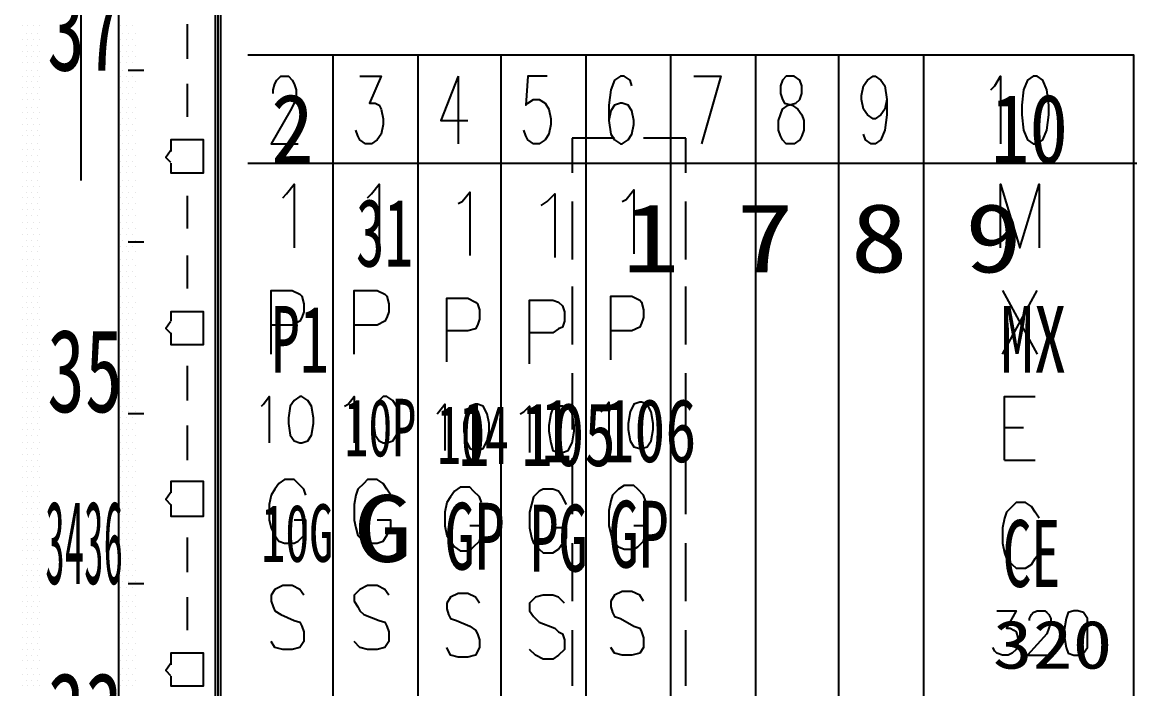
# Model space of a CAD drawing. Header units: metres. Extents: x 17 to 1264, y 17 to 859.
# Drawn here: x 242.1 to 324.7, y 542.2 to 592 of the extents above; entities that cross this region are included whole.
import ezdxf

# ---------------------------------------------------------------- set-up
doc = ezdxf.new("R2010")
doc.units = ezdxf.units.M
for name, color, linetype in [('LINES', 7, 'Continuous'), ('POLYLINES', 4, 'Continuous'), ('RECTS', 7, 'Continuous'), ('TEXTS', 3, 'Continuous')]:
    doc.layers.add(name, color=color, linetype=linetype)

msp = doc.modelspace()

# ---------------------------------------------------------------- linework, layer by layer
at = {"layer": 'LINES'}
for p, q in [((256.89, 128.74), (256.89, 731.23)), ((256.67, 626.69), (256.67, 409.68)), ((246.45, 600.91), (246.45, 580.18)), ((254.37, 591.84), (254.37, 589.25)), ((242.06, 591.7), (242.06, 591.7)), ((242.35, 591.12), (242.35, 591.12)), ((242.49, 591.7), (242.49, 591.7)), ((242.78, 591.12), (242.78, 591.12)), ((242.92, 591.7), (242.92, 591.7)), ((243.21, 591.12), (243.21, 591.12)), ((243.35, 591.7), (243.35, 591.7)), ((249.4, 591.7), (249.4, 591.7)), ((249.55, 591.12), (249.55, 591.12)), ((249.83, 591.7), (249.83, 591.7)), ((249.98, 591.12), (249.98, 591.12)), ((250.27, 591.7), (250.27, 591.7)), ((250.55, 591.12), (250.55, 591.12)), ((242.06, 590.69), (242.06, 590.69)), ((242.35, 590.26), (242.35, 590.26)), ((242.49, 590.69), (242.49, 590.69)), ((242.78, 590.26), (242.78, 590.26)), ((242.92, 590.69), (242.92, 590.69)), ((243.21, 590.26), (243.21, 590.26)), ((243.35, 590.69), (243.35, 590.69)), ((249.4, 590.69), (249.4, 590.69)), ((249.55, 590.26), (249.55, 590.26)), ((249.83, 590.69), (249.83, 590.69)), ((249.98, 590.26), (249.98, 590.26)), ((250.27, 590.69), (250.27, 590.69)), ((250.55, 590.26), (250.55, 590.26)), ((242.06, 589.82), (242.06, 589.82)), ((242.35, 589.39), (242.35, 589.39)), ((242.49, 589.82), (242.49, 589.82)), ((242.78, 589.39), (242.78, 589.39)), ((242.92, 589.82), (242.92, 589.82)), ((243.21, 589.39), (243.21, 589.39)), ((243.35, 589.82), (243.35, 589.82)), ((249.4, 589.82), (249.4, 589.82)), ((249.55, 589.39), (249.55, 589.39)), ((249.83, 589.82), (249.83, 589.82)), ((249.98, 589.39), (249.98, 589.39)), ((250.27, 589.82), (250.27, 589.82)), ((250.55, 589.39), (250.55, 589.39)), ((265.24, 589.54), (265.24, 571.68)), ((265.24, 589.54), (271.58, 589.54)), ((271.58, 589.54), (271.58, 571.68)), ((271.58, 589.54), (277.77, 589.54)), ((277.77, 589.54), (277.77, 571.68)), ((277.77, 589.54), (284.11, 589.54)), ((284.11, 589.54), (284.11, 571.68)), ((284.11, 589.54), (290.44, 589.54)), ((290.44, 589.54), (290.44, 571.68)), ((290.44, 589.54), (296.78, 589.54)), ((296.78, 589.54), (296.78, 571.68)), ((296.78, 589.54), (302.97, 589.54)), ((302.97, 589.54), (302.97, 571.68)), ((302.97, 589.54), (309.31, 589.54)), ((309.31, 589.54), (309.31, 571.68)), ((242.06, 588.96), (242.06, 588.96)), ((242.49, 588.96), (242.49, 588.96)), ((242.92, 588.96), (242.92, 588.96)), ((243.35, 588.96), (243.35, 588.96)), ((249.4, 588.96), (249.4, 588.96)), ((249.83, 588.96), (249.83, 588.96)), ((250.27, 588.96), (250.27, 588.96)), ((242.06, 587.95), (242.06, 587.95)), ((242.35, 588.38), (242.35, 588.38)), ((242.49, 587.95), (242.49, 587.95)), ((242.78, 588.38), (242.78, 588.38)), ((242.92, 587.95), (242.92, 587.95)), ((243.21, 588.38), (243.21, 588.38)), ((243.35, 587.95), (243.35, 587.95)), ((249.4, 587.95), (249.4, 587.95)), ((249.55, 588.38), (249.55, 588.38)), ((249.83, 587.95), (249.83, 587.95)), ((249.98, 588.38), (249.98, 588.38)), ((251.13, 588.38), (249.98, 588.38)), ((250.27, 587.95), (250.27, 587.95)), ((250.55, 588.38), (250.55, 588.38)), ((274.6, 587.95), (274.6, 582.91)), ((242.06, 587.09), (242.06, 587.09)), ((242.35, 587.52), (242.35, 587.52)), ((242.49, 587.09), (242.49, 587.09)), ((242.78, 587.52), (242.78, 587.52)), ((242.92, 587.09), (242.92, 587.09)), ((243.21, 587.52), (243.21, 587.52)), ((243.35, 587.09), (243.35, 587.09)), ((249.4, 587.09), (249.4, 587.09)), ((249.55, 587.52), (249.55, 587.52)), ((249.83, 587.09), (249.83, 587.09)), ((249.98, 587.52), (249.98, 587.52)), ((250.27, 587.09), (250.27, 587.09)), ((250.55, 587.52), (250.55, 587.52)), ((254.37, 587.38), (254.37, 584.93)), ((242.06, 586.22), (242.06, 586.22)), ((242.35, 586.66), (242.35, 586.66)), ((242.49, 586.22), (242.49, 586.22)), ((242.78, 586.66), (242.78, 586.66)), ((242.92, 586.22), (242.92, 586.22)), ((243.21, 586.66), (243.21, 586.66)), ((243.35, 586.22), (243.35, 586.22)), ((249.4, 586.22), (249.4, 586.22)), ((249.55, 586.66), (249.55, 586.66)), ((249.83, 586.22), (249.83, 586.22)), ((249.98, 586.66), (249.98, 586.66)), ((250.27, 586.22), (250.27, 586.22)), ((250.55, 586.66), (250.55, 586.66)), ((242.06, 585.22), (242.06, 585.22)), ((242.35, 585.65), (242.35, 585.65)), ((242.49, 585.22), (242.49, 585.22)), ((242.78, 585.65), (242.78, 585.65)), ((242.92, 585.22), (242.92, 585.22)), ((243.21, 585.65), (243.21, 585.65)), ((243.35, 585.22), (243.35, 585.22)), ((249.4, 585.22), (249.4, 585.22)), ((249.55, 585.65), (249.55, 585.65)), ((249.83, 585.22), (249.83, 585.22)), ((249.98, 585.65), (249.98, 585.65)), ((250.27, 585.22), (250.27, 585.22)), ((250.55, 585.65), (250.55, 585.65)), ((242.35, 584.78), (242.35, 584.78)), ((242.78, 584.78), (242.78, 584.78)), ((243.21, 584.78), (243.21, 584.78)), ((249.55, 584.78), (249.55, 584.78)), ((249.98, 584.78), (249.98, 584.78)), ((250.55, 584.78), (250.55, 584.78)), ((242.06, 584.35), (242.06, 584.35)), ((242.35, 583.92), (242.35, 583.92)), ((242.49, 584.35), (242.49, 584.35)), ((242.78, 583.92), (242.78, 583.92)), ((242.92, 584.35), (242.92, 584.35)), ((243.21, 583.92), (243.21, 583.92)), ((243.35, 584.35), (243.35, 584.35)), ((249.4, 584.35), (249.4, 584.35)), ((249.55, 583.92), (249.55, 583.92)), ((249.83, 584.35), (249.83, 584.35)), ((249.98, 583.92), (249.98, 583.92)), ((250.27, 584.35), (250.27, 584.35)), ((250.55, 583.92), (250.55, 583.92)), ((242.06, 583.49), (242.06, 583.49)), ((242.35, 582.91), (242.35, 582.91)), ((242.49, 583.49), (242.49, 583.49)), ((242.78, 582.91), (242.78, 582.91)), ((242.92, 583.49), (242.92, 583.49)), ((243.21, 582.91), (243.21, 582.91)), ((243.35, 583.49), (243.35, 583.49)), ((249.4, 583.49), (249.4, 583.49)), ((249.55, 582.91), (249.55, 582.91)), ((249.83, 583.49), (249.83, 583.49)), ((249.98, 582.91), (249.98, 582.91)), ((250.27, 583.49), (250.27, 583.49)), ((250.55, 582.91), (250.55, 582.91)), ((286.27, 583.34), (283.1, 583.34)), ((283.1, 583.34), (283.1, 580.75)), ((291.59, 583.34), (288.43, 583.34)), ((291.59, 580.75), (291.59, 583.34)), ((242.06, 582.48), (242.06, 582.48)), ((242.35, 582.05), (242.35, 582.05)), ((242.49, 582.48), (242.49, 582.48)), ((242.78, 582.05), (242.78, 582.05)), ((242.92, 582.48), (242.92, 582.48)), ((243.21, 582.05), (243.21, 582.05)), ((243.35, 582.48), (243.35, 582.48)), ((249.4, 582.48), (249.4, 582.48)), ((249.55, 582.05), (249.55, 582.05)), ((249.83, 582.48), (249.83, 582.48)), ((249.98, 582.05), (249.98, 582.05)), ((250.27, 582.48), (250.27, 582.48)), ((250.55, 582.05), (250.55, 582.05)), ((242.06, 581.62), (242.06, 581.62)), ((242.35, 581.18), (242.35, 581.18)), ((242.49, 581.62), (242.49, 581.62)), ((242.78, 581.18), (242.78, 581.18)), ((242.92, 581.62), (242.92, 581.62)), ((243.21, 581.18), (243.21, 581.18)), ((243.35, 581.62), (243.35, 581.62)), ((249.4, 581.62), (249.4, 581.62)), ((249.55, 581.18), (249.55, 581.18)), ((249.83, 581.62), (249.83, 581.62)), ((249.98, 581.18), (249.98, 581.18)), ((250.27, 581.62), (250.27, 581.62)), ((250.55, 581.18), (250.55, 581.18)), ((258.91, 581.47), (397.43, 581.47)), ((242.06, 580.75), (242.06, 580.75)), ((242.49, 580.75), (242.49, 580.75)), ((242.92, 580.75), (242.92, 580.75)), ((243.35, 580.75), (243.35, 580.75)), ((249.4, 580.75), (249.4, 580.75)), ((249.83, 580.75), (249.83, 580.75)), ((250.27, 580.75), (250.27, 580.75)), ((242.06, 579.74), (242.06, 579.74)), ((242.35, 580.18), (242.35, 580.18)), ((242.49, 579.74), (242.49, 579.74)), ((242.78, 580.18), (242.78, 580.18)), ((242.92, 579.74), (242.92, 579.74)), ((243.21, 580.18), (243.21, 580.18)), ((243.35, 579.74), (243.35, 579.74)), ((249.4, 579.74), (249.4, 579.74)), ((249.55, 580.18), (249.55, 580.18)), ((249.83, 579.74), (249.83, 579.74)), ((249.98, 580.18), (249.98, 580.18)), ((250.27, 579.74), (250.27, 579.74)), ((250.55, 580.18), (250.55, 580.18)), ((242.06, 578.88), (242.06, 578.88)), ((242.35, 579.31), (242.35, 579.31)), ((242.49, 578.88), (242.49, 578.88)), ((242.78, 579.31), (242.78, 579.31)), ((242.92, 578.88), (242.92, 578.88)), ((243.21, 579.31), (243.21, 579.31)), ((243.35, 578.88), (243.35, 578.88)), ((249.4, 578.88), (249.4, 578.88)), ((249.55, 579.31), (249.55, 579.31)), ((249.83, 578.88), (249.83, 578.88)), ((249.98, 579.31), (249.98, 579.31)), ((250.27, 578.88), (250.27, 578.88)), ((250.55, 579.31), (250.55, 579.31)), ((254.37, 579.02), (254.37, 576.58)), ((283.1, 578.59), (283.1, 574.27)), ((291.59, 574.27), (291.59, 578.59)), ((242.06, 578.02), (242.06, 578.02)), ((242.35, 578.45), (242.35, 578.45)), ((242.49, 578.02), (242.49, 578.02)), ((242.78, 578.45), (242.78, 578.45)), ((242.92, 578.02), (242.92, 578.02)), ((243.21, 578.45), (243.21, 578.45)), ((243.35, 578.02), (243.35, 578.02)), ((249.4, 578.02), (249.4, 578.02)), ((249.55, 578.45), (249.55, 578.45)), ((249.83, 578.02), (249.83, 578.02)), ((249.98, 578.45), (249.98, 578.45)), ((250.27, 578.02), (250.27, 578.02)), ((250.55, 578.45), (250.55, 578.45)), ((242.06, 577.01), (242.06, 577.01)), ((242.35, 577.58), (242.35, 577.58)), ((242.49, 577.01), (242.49, 577.01)), ((242.78, 577.58), (242.78, 577.58)), ((242.92, 577.01), (242.92, 577.01)), ((243.21, 577.58), (243.21, 577.58)), ((243.35, 577.01), (243.35, 577.01)), ((249.4, 577.01), (249.4, 577.01)), ((249.55, 577.58), (249.55, 577.58)), ((249.83, 577.01), (249.83, 577.01)), ((249.98, 577.58), (249.98, 577.58)), ((250.27, 577.01), (250.27, 577.01)), ((250.55, 577.58), (250.55, 577.58)), ((242.06, 576.14), (242.06, 576.14)), ((242.35, 576.58), (242.35, 576.58)), ((242.49, 576.14), (242.49, 576.14)), ((242.78, 576.58), (242.78, 576.58)), ((242.92, 576.14), (242.92, 576.14)), ((243.21, 576.58), (243.21, 576.58)), ((243.35, 576.14), (243.35, 576.14)), ((249.4, 576.14), (249.4, 576.14)), ((249.55, 576.58), (249.55, 576.58)), ((249.83, 576.14), (249.83, 576.14)), ((249.98, 576.58), (249.98, 576.58)), ((250.27, 576.14), (250.27, 576.14)), ((250.55, 576.58), (250.55, 576.58)), ((242.06, 575.28), (242.06, 575.28)), ((242.35, 575.71), (242.35, 575.71)), ((242.49, 575.28), (242.49, 575.28)), ((242.78, 575.71), (242.78, 575.71)), ((242.92, 575.28), (242.92, 575.28)), ((243.21, 575.71), (243.21, 575.71)), ((243.35, 575.28), (243.35, 575.28)), ((249.4, 575.28), (249.4, 575.28)), ((249.55, 575.71), (249.55, 575.71)), ((249.83, 575.28), (249.83, 575.28)), ((249.98, 575.71), (249.98, 575.71)), ((251.13, 575.57), (249.98, 575.57)), ((250.27, 575.28), (250.27, 575.28)), ((250.55, 575.71), (250.55, 575.71)), ((242.35, 574.85), (242.35, 574.85)), ((242.78, 574.85), (242.78, 574.85)), ((243.21, 574.85), (243.21, 574.85)), ((249.55, 574.85), (249.55, 574.85)), ((249.98, 574.85), (249.98, 574.85)), ((250.55, 574.85), (250.55, 574.85)), ((254.37, 574.56), (254.37, 572.11)), ((242.06, 574.27), (242.06, 574.27)), ((242.35, 573.84), (242.35, 573.84)), ((242.49, 574.27), (242.49, 574.27)), ((242.78, 573.84), (242.78, 573.84)), ((242.92, 574.27), (242.92, 574.27)), ((243.21, 573.84), (243.21, 573.84)), ((243.35, 574.27), (243.35, 574.27)), ((249.4, 574.27), (249.4, 574.27)), ((249.55, 573.84), (249.55, 573.84)), ((249.83, 574.27), (249.83, 574.27)), ((249.98, 573.84), (249.98, 573.84)), ((250.27, 574.27), (250.27, 574.27)), ((250.55, 573.84), (250.55, 573.84)), ((242.06, 573.41), (242.06, 573.41)), ((242.35, 572.98), (242.35, 572.98)), ((242.49, 573.41), (242.49, 573.41)), ((242.78, 572.98), (242.78, 572.98)), ((242.92, 573.41), (242.92, 573.41)), ((243.21, 572.98), (243.21, 572.98)), ((243.35, 573.41), (243.35, 573.41)), ((249.4, 573.41), (249.4, 573.41)), ((249.55, 572.98), (249.55, 572.98)), ((249.83, 573.41), (249.83, 573.41)), ((249.98, 572.98), (249.98, 572.98)), ((250.27, 573.41), (250.27, 573.41)), ((250.55, 572.98), (250.55, 572.98)), ((242.06, 572.54), (242.06, 572.54)), ((242.35, 572.11), (242.35, 572.11)), ((242.49, 572.54), (242.49, 572.54)), ((242.78, 572.11), (242.78, 572.11)), ((242.92, 572.54), (242.92, 572.54)), ((243.21, 572.11), (243.21, 572.11)), ((243.35, 572.54), (243.35, 572.54)), ((249.4, 572.54), (249.4, 572.54)), ((249.55, 572.11), (249.55, 572.11)), ((249.83, 572.54), (249.83, 572.54)), ((249.98, 572.11), (249.98, 572.11)), ((250.27, 572.54), (250.27, 572.54)), ((250.55, 572.11), (250.55, 572.11)), ((283.1, 572.26), (283.1, 567.94)), ((291.59, 567.94), (291.59, 572.26)), ((242.06, 571.54), (242.06, 571.54)), ((242.49, 571.54), (242.49, 571.54)), ((242.92, 571.54), (242.92, 571.54)), ((243.35, 571.54), (243.35, 571.54)), ((249.4, 571.54), (249.4, 571.54)), ((249.83, 571.54), (249.83, 571.54)), ((250.27, 571.54), (250.27, 571.54)), ((315.21, 567.22), (317.8, 571.97)), ((315.21, 571.97), (317.8, 567.22)), ((242.06, 570.67), (242.06, 570.67)), ((242.35, 571.1), (242.35, 571.1)), ((242.49, 570.67), (242.49, 570.67)), ((242.78, 571.1), (242.78, 571.1)), ((242.92, 570.67), (242.92, 570.67)), ((243.21, 571.1), (243.21, 571.1)), ((243.35, 570.67), (243.35, 570.67)), ((249.4, 570.67), (249.4, 570.67)), ((249.55, 571.1), (249.55, 571.1)), ((249.83, 570.67), (249.83, 570.67)), ((249.98, 571.1), (249.98, 571.1)), ((250.27, 570.67), (250.27, 570.67)), ((250.55, 571.1), (250.55, 571.1)), ((242.06, 569.81), (242.06, 569.81)), ((242.35, 570.24), (242.35, 570.24)), ((242.49, 569.81), (242.49, 569.81)), ((242.78, 570.24), (242.78, 570.24)), ((242.92, 569.81), (242.92, 569.81)), ((243.21, 570.24), (243.21, 570.24)), ((243.35, 569.81), (243.35, 569.81)), ((249.4, 569.81), (249.4, 569.81)), ((249.55, 570.24), (249.55, 570.24)), ((249.83, 569.81), (249.83, 569.81)), ((249.98, 570.24), (249.98, 570.24)), ((250.27, 569.81), (250.27, 569.81)), ((250.55, 570.24), (250.55, 570.24)), ((242.06, 568.8), (242.06, 568.8)), ((242.35, 569.38), (242.35, 569.38)), ((242.49, 568.8), (242.49, 568.8)), ((242.78, 569.38), (242.78, 569.38)), ((242.92, 568.8), (242.92, 568.8)), ((243.21, 569.38), (243.21, 569.38)), ((243.35, 568.8), (243.35, 568.8)), ((249.4, 568.8), (249.4, 568.8)), ((249.55, 569.38), (249.55, 569.38)), ((249.83, 568.8), (249.83, 568.8)), ((249.98, 569.38), (249.98, 569.38)), ((250.27, 568.8), (250.27, 568.8)), ((250.55, 569.38), (250.55, 569.38)), ((242.06, 567.94), (242.06, 567.94)), ((242.35, 568.37), (242.35, 568.37)), ((242.49, 567.94), (242.49, 567.94)), ((242.78, 568.37), (242.78, 568.37)), ((242.92, 567.94), (242.92, 567.94)), ((243.21, 568.37), (243.21, 568.37)), ((243.35, 567.94), (243.35, 567.94)), ((249.4, 567.94), (249.4, 567.94)), ((249.55, 568.37), (249.55, 568.37)), ((249.83, 567.94), (249.83, 567.94)), ((249.98, 568.37), (249.98, 568.37)), ((250.27, 567.94), (250.27, 567.94)), ((250.55, 568.37), (250.55, 568.37)), ((242.06, 567.07), (242.06, 567.07)), ((242.35, 567.5), (242.35, 567.5)), ((242.49, 567.07), (242.49, 567.07)), ((242.78, 567.5), (242.78, 567.5)), ((242.92, 567.07), (242.92, 567.07)), ((243.21, 567.5), (243.21, 567.5)), ((243.35, 567.07), (243.35, 567.07)), ((249.4, 567.07), (249.4, 567.07)), ((249.55, 567.5), (249.55, 567.5)), ((249.83, 567.07), (249.83, 567.07)), ((249.98, 567.5), (249.98, 567.5)), ((250.27, 567.07), (250.27, 567.07)), ((250.55, 567.5), (250.55, 567.5)), ((242.35, 566.64), (242.35, 566.64)), ((242.78, 566.64), (242.78, 566.64)), ((243.21, 566.64), (243.21, 566.64)), ((249.55, 566.64), (249.55, 566.64)), ((249.98, 566.64), (249.98, 566.64)), ((250.55, 566.64), (250.55, 566.64)), ((254.37, 566.35), (254.37, 563.76)), ((242.06, 566.06), (242.06, 566.06)), ((242.35, 565.63), (242.35, 565.63)), ((242.49, 566.06), (242.49, 566.06)), ((242.78, 565.63), (242.78, 565.63)), ((242.92, 566.06), (242.92, 566.06)), ((243.21, 565.63), (243.21, 565.63)), ((243.35, 566.06), (243.35, 566.06)), ((249.4, 566.06), (249.4, 566.06)), ((249.55, 565.63), (249.55, 565.63)), ((249.83, 566.06), (249.83, 566.06)), ((249.98, 565.63), (249.98, 565.63)), ((250.27, 566.06), (250.27, 566.06)), ((250.55, 565.63), (250.55, 565.63)), ((283.1, 565.78), (283.1, 561.6)), ((291.59, 561.6), (291.59, 565.78)), ((242.06, 565.2), (242.06, 565.2)), ((242.35, 564.77), (242.35, 564.77)), ((242.49, 565.2), (242.49, 565.2)), ((242.78, 564.77), (242.78, 564.77)), ((242.92, 565.2), (242.92, 565.2)), ((243.21, 564.77), (243.21, 564.77)), ((243.35, 565.2), (243.35, 565.2)), ((249.4, 565.2), (249.4, 565.2)), ((249.55, 564.77), (249.55, 564.77)), ((249.83, 565.2), (249.83, 565.2)), ((249.98, 564.77), (249.98, 564.77)), ((250.27, 565.2), (250.27, 565.2)), ((250.55, 564.77), (250.55, 564.77)), ((242.06, 564.34), (242.06, 564.34)), ((242.35, 563.9), (242.35, 563.9)), ((242.49, 564.34), (242.49, 564.34)), ((242.78, 563.9), (242.78, 563.9)), ((242.92, 564.34), (242.92, 564.34)), ((243.21, 563.9), (243.21, 563.9)), ((243.35, 564.34), (243.35, 564.34)), ((249.4, 564.34), (249.4, 564.34)), ((249.55, 563.9), (249.55, 563.9)), ((249.83, 564.34), (249.83, 564.34)), ((249.98, 563.9), (249.98, 563.9)), ((250.27, 564.34), (250.27, 564.34)), ((250.55, 563.9), (250.55, 563.9)), ((242.06, 563.33), (242.06, 563.33)), ((242.35, 562.9), (242.35, 562.9)), ((242.49, 563.33), (242.49, 563.33)), ((242.78, 562.9), (242.78, 562.9)), ((242.92, 563.33), (242.92, 563.33)), ((243.21, 562.9), (243.21, 562.9)), ((243.35, 563.33), (243.35, 563.33)), ((249.4, 563.33), (249.4, 563.33)), ((249.55, 562.9), (249.55, 562.9)), ((249.83, 563.33), (249.83, 563.33)), ((249.98, 562.9), (249.98, 562.9)), ((250.27, 563.33), (250.27, 563.33)), ((250.55, 562.9), (250.55, 562.9)), ((242.06, 562.46), (242.06, 562.46)), ((242.49, 562.46), (242.49, 562.46)), ((242.92, 562.46), (242.92, 562.46)), ((243.35, 562.46), (243.35, 562.46)), ((249.4, 562.46), (249.4, 562.46)), ((249.83, 562.46), (249.83, 562.46)), ((251.13, 562.75), (249.98, 562.75)), ((250.27, 562.46), (250.27, 562.46)), ((242.06, 561.6), (242.06, 561.6)), ((242.35, 562.03), (242.35, 562.03)), ((242.49, 561.6), (242.49, 561.6)), ((242.78, 562.03), (242.78, 562.03)), ((242.92, 561.6), (242.92, 561.6)), ((243.21, 562.03), (243.21, 562.03)), ((243.35, 561.6), (243.35, 561.6)), ((249.4, 561.6), (249.4, 561.6)), ((249.55, 562.03), (249.55, 562.03)), ((249.83, 561.6), (249.83, 561.6)), ((249.98, 562.03), (249.98, 562.03)), ((250.27, 561.6), (250.27, 561.6)), ((250.55, 562.03), (250.55, 562.03)), ((254.37, 561.89), (254.37, 559.3)), ((315.35, 561.74), (316.79, 561.74)), ((242.06, 560.59), (242.06, 560.59)), ((242.35, 561.17), (242.35, 561.17)), ((242.49, 560.59), (242.49, 560.59)), ((242.78, 561.17), (242.78, 561.17)), ((242.92, 560.59), (242.92, 560.59)), ((243.21, 561.17), (243.21, 561.17)), ((243.35, 560.59), (243.35, 560.59)), ((249.4, 560.59), (249.4, 560.59)), ((249.55, 561.17), (249.55, 561.17)), ((249.83, 560.59), (249.83, 560.59)), ((249.98, 561.17), (249.98, 561.17)), ((250.27, 560.59), (250.27, 560.59)), ((250.55, 561.17), (250.55, 561.17)), ((242.06, 559.73), (242.06, 559.73)), ((242.35, 560.16), (242.35, 560.16)), ((242.49, 559.73), (242.49, 559.73)), ((242.78, 560.16), (242.78, 560.16)), ((242.92, 559.73), (242.92, 559.73)), ((243.21, 560.16), (243.21, 560.16)), ((243.35, 559.73), (243.35, 559.73)), ((249.4, 559.73), (249.4, 559.73)), ((249.55, 560.16), (249.55, 560.16)), ((249.83, 559.73), (249.83, 559.73)), ((249.98, 560.16), (249.98, 560.16)), ((250.27, 559.73), (250.27, 559.73)), ((250.55, 560.16), (250.55, 560.16)), ((242.06, 558.86), (242.06, 558.86)), ((242.35, 559.3), (242.35, 559.3)), ((242.49, 558.86), (242.49, 558.86)), ((242.78, 559.3), (242.78, 559.3)), ((242.92, 558.86), (242.92, 558.86)), ((243.21, 559.3), (243.21, 559.3)), ((243.35, 558.86), (243.35, 558.86)), ((249.4, 558.86), (249.4, 558.86)), ((249.55, 559.3), (249.55, 559.3)), ((249.83, 558.86), (249.83, 558.86)), ((249.98, 559.3), (249.98, 559.3)), ((250.27, 558.86), (250.27, 558.86)), ((250.55, 559.3), (250.55, 559.3)), ((283.1, 559.44), (283.1, 555.26)), ((291.59, 555.26), (291.59, 559.44)), ((315.35, 559.3), (317.66, 559.3)), ((242.06, 558), (242.06, 558)), ((242.35, 558.43), (242.35, 558.43)), ((242.49, 558), (242.49, 558)), ((242.78, 558.43), (242.78, 558.43)), ((242.92, 558), (242.92, 558)), ((243.21, 558.43), (243.21, 558.43)), ((243.35, 558), (243.35, 558)), ((249.4, 558), (249.4, 558)), ((249.55, 558.43), (249.55, 558.43)), ((249.83, 558), (249.83, 558)), ((249.98, 558.43), (249.98, 558.43)), ((250.27, 558), (250.27, 558)), ((250.55, 558.43), (250.55, 558.43)), ((242.35, 557.42), (242.35, 557.42)), ((242.78, 557.42), (242.78, 557.42)), ((243.21, 557.42), (243.21, 557.42)), ((249.55, 557.42), (249.55, 557.42)), ((249.98, 557.42), (249.98, 557.42)), ((250.55, 557.42), (250.55, 557.42)), ((242.06, 556.99), (242.06, 556.99)), ((242.35, 556.56), (242.35, 556.56)), ((242.49, 556.99), (242.49, 556.99)), ((242.78, 556.56), (242.78, 556.56)), ((242.92, 556.99), (242.92, 556.99)), ((243.21, 556.56), (243.21, 556.56)), ((243.35, 556.99), (243.35, 556.99)), ((249.4, 556.99), (249.4, 556.99)), ((249.55, 556.56), (249.55, 556.56)), ((249.83, 556.99), (249.83, 556.99)), ((249.98, 556.56), (249.98, 556.56)), ((250.27, 556.99), (250.27, 556.99)), ((250.55, 556.56), (250.55, 556.56)), ((242.06, 556.13), (242.06, 556.13)), ((242.35, 555.7), (242.35, 555.7)), ((242.49, 556.13), (242.49, 556.13)), ((242.78, 555.7), (242.78, 555.7)), ((242.92, 556.13), (242.92, 556.13)), ((243.21, 555.7), (243.21, 555.7)), ((243.35, 556.13), (243.35, 556.13)), ((249.4, 556.13), (249.4, 556.13)), ((249.55, 555.7), (249.55, 555.7)), ((249.83, 556.13), (249.83, 556.13)), ((249.98, 555.7), (249.98, 555.7)), ((250.27, 556.13), (250.27, 556.13)), ((250.55, 555.7), (250.55, 555.7)), ((242.06, 555.26), (242.06, 555.26)), ((242.35, 554.69), (242.35, 554.69)), ((242.49, 555.26), (242.49, 555.26)), ((242.78, 554.69), (242.78, 554.69)), ((242.92, 555.26), (242.92, 555.26)), ((243.21, 554.69), (243.21, 554.69)), ((243.35, 555.26), (243.35, 555.26)), ((249.4, 555.26), (249.4, 555.26)), ((249.55, 554.69), (249.55, 554.69)), ((249.83, 555.26), (249.83, 555.26)), ((249.98, 554.69), (249.98, 554.69)), ((250.27, 555.26), (250.27, 555.26)), ((250.55, 554.69), (250.55, 554.69)), ((242.06, 554.26), (242.06, 554.26)), ((242.35, 553.82), (242.35, 553.82)), ((242.49, 554.26), (242.49, 554.26)), ((242.78, 553.82), (242.78, 553.82)), ((242.92, 554.26), (242.92, 554.26)), ((243.21, 553.82), (243.21, 553.82)), ((243.35, 554.26), (243.35, 554.26)), ((249.4, 554.26), (249.4, 554.26)), ((249.55, 553.82), (249.55, 553.82)), ((249.83, 554.26), (249.83, 554.26)), ((249.98, 553.82), (249.98, 553.82)), ((250.27, 554.26), (250.27, 554.26)), ((250.55, 553.82), (250.55, 553.82)), ((242.06, 553.39), (242.06, 553.39)), ((242.49, 553.39), (242.49, 553.39)), ((242.92, 553.39), (242.92, 553.39)), ((243.35, 553.39), (243.35, 553.39)), ((249.4, 553.39), (249.4, 553.39)), ((249.83, 553.39), (249.83, 553.39)), ((250.27, 553.39), (250.27, 553.39)), ((254.37, 553.54), (254.37, 550.94)), ((283.1, 553.1), (283.1, 548.78)), ((291.59, 548.78), (291.59, 553.1)), ((242.06, 552.53), (242.06, 552.53)), ((242.35, 552.96), (242.35, 552.96)), ((242.49, 552.53), (242.49, 552.53)), ((242.78, 552.96), (242.78, 552.96)), ((242.92, 552.53), (242.92, 552.53)), ((243.21, 552.96), (243.21, 552.96)), ((243.35, 552.53), (243.35, 552.53)), ((249.4, 552.53), (249.4, 552.53)), ((249.55, 552.96), (249.55, 552.96)), ((249.83, 552.53), (249.83, 552.53)), ((249.98, 552.96), (249.98, 552.96)), ((250.27, 552.53), (250.27, 552.53)), ((250.55, 552.96), (250.55, 552.96)), ((242.06, 551.52), (242.06, 551.52)), ((242.35, 551.95), (242.35, 551.95)), ((242.49, 551.52), (242.49, 551.52)), ((242.78, 551.95), (242.78, 551.95)), ((242.92, 551.52), (242.92, 551.52)), ((243.21, 551.95), (243.21, 551.95)), ((243.35, 551.52), (243.35, 551.52)), ((249.4, 551.52), (249.4, 551.52)), ((249.55, 551.95), (249.55, 551.95)), ((249.83, 551.52), (249.83, 551.52)), ((249.98, 551.95), (249.98, 551.95)), ((250.27, 551.52), (250.27, 551.52)), ((250.55, 551.95), (250.55, 551.95)), ((242.06, 550.66), (242.06, 550.66)), ((242.35, 551.09), (242.35, 551.09)), ((242.49, 550.66), (242.49, 550.66)), ((242.78, 551.09), (242.78, 551.09)), ((242.92, 550.66), (242.92, 550.66)), ((243.21, 551.09), (243.21, 551.09)), ((243.35, 550.66), (243.35, 550.66)), ((249.4, 550.66), (249.4, 550.66)), ((249.55, 551.09), (249.55, 551.09)), ((249.83, 550.66), (249.83, 550.66)), ((249.98, 551.09), (249.98, 551.09)), ((250.27, 550.66), (250.27, 550.66)), ((250.55, 551.09), (250.55, 551.09)), ((242.06, 549.79), (242.06, 549.79)), ((242.35, 550.22), (242.35, 550.22)), ((242.49, 549.79), (242.49, 549.79)), ((242.78, 550.22), (242.78, 550.22)), ((242.92, 549.79), (242.92, 549.79)), ((243.21, 550.22), (243.21, 550.22)), ((243.35, 549.79), (243.35, 549.79)), ((249.4, 549.79), (249.4, 549.79)), ((249.55, 550.22), (249.55, 550.22)), ((249.83, 549.79), (249.83, 549.79)), ((249.98, 550.22), (249.98, 550.22)), ((251.13, 550.08), (249.98, 550.08)), ((250.27, 549.79), (250.27, 549.79)), ((250.55, 550.22), (250.55, 550.22)), ((242.35, 549.22), (242.35, 549.22)), ((242.78, 549.22), (242.78, 549.22)), ((243.21, 549.22), (243.21, 549.22)), ((249.55, 549.22), (249.55, 549.22)), ((249.98, 549.22), (249.98, 549.22)), ((250.55, 549.22), (250.55, 549.22)), ((254.37, 549.07), (254.37, 546.62)), ((242.06, 548.78), (242.06, 548.78)), ((242.35, 548.35), (242.35, 548.35)), ((242.49, 548.78), (242.49, 548.78)), ((242.78, 548.35), (242.78, 548.35)), ((242.92, 548.78), (242.92, 548.78)), ((243.21, 548.35), (243.21, 548.35)), ((243.35, 548.78), (243.35, 548.78)), ((249.4, 548.78), (249.4, 548.78)), ((249.55, 548.35), (249.55, 548.35)), ((249.83, 548.78), (249.83, 548.78)), ((249.98, 548.35), (249.98, 548.35)), ((250.27, 548.78), (250.27, 548.78)), ((250.55, 548.35), (250.55, 548.35)), ((242.06, 547.92), (242.06, 547.92)), ((242.35, 547.49), (242.35, 547.49)), ((242.49, 547.92), (242.49, 547.92)), ((242.78, 547.49), (242.78, 547.49)), ((242.92, 547.92), (242.92, 547.92)), ((243.21, 547.49), (243.21, 547.49)), ((243.35, 547.92), (243.35, 547.92)), ((249.4, 547.92), (249.4, 547.92)), ((249.55, 547.49), (249.55, 547.49)), ((249.83, 547.92), (249.83, 547.92)), ((249.98, 547.49), (249.98, 547.49)), ((250.27, 547.92), (250.27, 547.92)), ((250.55, 547.49), (250.55, 547.49)), ((242.06, 547.06), (242.06, 547.06)), ((242.35, 546.48), (242.35, 546.48)), ((242.49, 547.06), (242.49, 547.06)), ((242.78, 546.48), (242.78, 546.48)), ((242.92, 547.06), (242.92, 547.06)), ((243.21, 546.48), (243.21, 546.48)), ((243.35, 547.06), (243.35, 547.06)), ((249.4, 547.06), (249.4, 547.06)), ((249.55, 546.48), (249.55, 546.48)), ((249.83, 547.06), (249.83, 547.06)), ((249.98, 546.48), (249.98, 546.48)), ((250.27, 547.06), (250.27, 547.06)), ((250.55, 546.48), (250.55, 546.48)), ((283.1, 546.62), (283.1, 542.45)), ((291.59, 542.45), (291.59, 546.62)), ((242.06, 546.05), (242.06, 546.05)), ((242.35, 545.62), (242.35, 545.62)), ((242.49, 546.05), (242.49, 546.05)), ((242.78, 545.62), (242.78, 545.62)), ((242.92, 546.05), (242.92, 546.05)), ((243.21, 545.62), (243.21, 545.62)), ((243.35, 546.05), (243.35, 546.05)), ((249.4, 546.05), (249.4, 546.05)), ((249.55, 545.62), (249.55, 545.62)), ((249.83, 546.05), (249.83, 546.05)), ((249.98, 545.62), (249.98, 545.62)), ((250.27, 546.05), (250.27, 546.05)), ((250.55, 545.62), (250.55, 545.62)), ((242.06, 545.18), (242.06, 545.18)), ((242.35, 544.75), (242.35, 544.75)), ((242.49, 545.18), (242.49, 545.18)), ((242.78, 544.75), (242.78, 544.75)), ((242.92, 545.18), (242.92, 545.18)), ((243.21, 544.75), (243.21, 544.75)), ((243.35, 545.18), (243.35, 545.18)), ((249.4, 545.18), (249.4, 545.18)), ((249.55, 544.75), (249.55, 544.75)), ((249.83, 545.18), (249.83, 545.18)), ((249.98, 544.75), (249.98, 544.75)), ((250.27, 545.18), (250.27, 545.18)), ((250.55, 544.75), (250.55, 544.75)), ((242.06, 544.32), (242.06, 544.32)), ((242.49, 544.32), (242.49, 544.32)), ((242.92, 544.32), (242.92, 544.32)), ((243.35, 544.32), (243.35, 544.32)), ((249.4, 544.32), (249.4, 544.32)), ((249.83, 544.32), (249.83, 544.32)), ((250.27, 544.32), (250.27, 544.32)), ((242.06, 543.31), (242.06, 543.31)), ((242.35, 543.74), (242.35, 543.74)), ((242.49, 543.31), (242.49, 543.31)), ((242.78, 543.74), (242.78, 543.74)), ((242.92, 543.31), (242.92, 543.31)), ((243.21, 543.74), (243.21, 543.74)), ((243.35, 543.31), (243.35, 543.31)), ((249.4, 543.31), (249.4, 543.31)), ((249.55, 543.74), (249.55, 543.74)), ((249.83, 543.31), (249.83, 543.31)), ((249.98, 543.74), (249.98, 543.74)), ((250.27, 543.31), (250.27, 543.31)), ((250.55, 543.74), (250.55, 543.74)), ((242.06, 542.45), (242.06, 542.45)), ((242.35, 542.88), (242.35, 542.88)), ((242.49, 542.45), (242.49, 542.45)), ((242.78, 542.88), (242.78, 542.88)), ((242.92, 542.45), (242.92, 542.45)), ((243.21, 542.88), (243.21, 542.88)), ((243.35, 542.45), (243.35, 542.45)), ((249.4, 542.45), (249.4, 542.45)), ((249.55, 542.88), (249.55, 542.88)), ((249.83, 542.45), (249.83, 542.45)), ((249.98, 542.88), (249.98, 542.88)), ((250.27, 542.45), (250.27, 542.45)), ((250.55, 542.88), (250.55, 542.88))]:
    msp.add_line(p, q, dxfattribs=at)
at = {"layer": 'POLYLINES'}
for points in [[(249.26, 731.23), (249.26, 587.66), (249.26, 128.74)], [(256.46, 713.81), (256.46, 573.12), (256.46, 128.74)], [(260.78, 586.66), (260.78, 586.94), (260.92, 587.38), (261.07, 587.66), (261.35, 587.95), (261.93, 587.95), (262.22, 587.66), (262.36, 587.38), (262.51, 586.94), (262.51, 586.51), (262.36, 585.94), (262.07, 585.36), (260.63, 582.91), (262.65, 582.91)], [(267.26, 587.95), (268.84, 587.95), (267.98, 585.94), (268.41, 585.94), (268.7, 585.79), (268.84, 585.5), (268.99, 584.78), (268.99, 584.35), (268.84, 583.63), (268.55, 583.2), (268.12, 582.91), (267.69, 582.91), (267.26, 583.2), (267.11, 583.49), (266.97, 583.92)], [(274.6, 587.95), (273.31, 584.64), (275.32, 584.64)], [(281.23, 587.95), (279.79, 587.95), (279.64, 585.79), (279.79, 585.94), (280.22, 586.22), (280.65, 586.22), (281.08, 585.94), (281.37, 585.5), (281.51, 584.78), (281.51, 584.35), (281.37, 583.63), (281.08, 583.2), (280.65, 582.91), (280.22, 582.91), (279.79, 583.2), (279.64, 583.49), (279.5, 583.92)], [(287.56, 587.23), (287.42, 587.66), (286.99, 587.95), (286.7, 587.95), (286.27, 587.66), (285.98, 586.94), (285.83, 585.79), (285.83, 584.64), (285.98, 583.63), (286.27, 583.2), (286.7, 582.91), (286.84, 582.91), (287.27, 583.2), (287.56, 583.63), (287.71, 584.35), (287.71, 584.64), (287.56, 585.36), (287.27, 585.79), (286.84, 585.94), (286.7, 585.94), (286.27, 585.79), (285.98, 585.36), (285.83, 584.64)], [(292.17, 587.95), (294.19, 587.95), (292.75, 582.91)], [(299.08, 587.95), (298.79, 587.66), (298.65, 587.23), (298.65, 586.66), (298.79, 586.22), (298.94, 585.94), (299.51, 585.79), (299.95, 585.5), (300.23, 585.07), (300.38, 584.64), (300.38, 583.92), (300.23, 583.49), (300.09, 583.2), (299.66, 582.91), (299.08, 582.91), (298.79, 583.2), (298.65, 583.49), (298.51, 583.92), (298.51, 584.64), (298.65, 585.07), (298.79, 585.5), (299.23, 585.79), (299.8, 585.94), (300.09, 586.22), (300.23, 586.66), (300.23, 587.23), (300.09, 587.66), (299.66, 587.95), (299.08, 587.95)], [(306.57, 586.22), (306.43, 585.5), (306.14, 585.07), (305.71, 584.78), (305.56, 584.78), (305.13, 585.07), (304.84, 585.5), (304.7, 586.22), (304.7, 586.51), (304.84, 587.23), (305.13, 587.66), (305.56, 587.95), (305.71, 587.95), (306.14, 587.66), (306.43, 587.23), (306.57, 586.22), (306.57, 585.07), (306.43, 583.92), (306.14, 583.2), (305.71, 582.91), (305.42, 582.91), (304.99, 583.2), (304.84, 583.63)], [(314.35, 586.94), (314.63, 587.23), (315.07, 587.95), (315.07, 582.91)], [(317.51, 587.95), (317.08, 587.66), (316.79, 586.94), (316.65, 585.79), (316.65, 585.07), (316.79, 583.92), (317.08, 583.2), (317.51, 582.91), (317.8, 582.91), (318.23, 583.2), (318.52, 583.92), (318.67, 585.07), (318.67, 585.79), (318.52, 586.94), (318.23, 587.66), (317.8, 587.95), (317.51, 587.95)], [(253.15, 581.47), (253.15, 580.75), (255.59, 580.75), (255.59, 583.2), (253.15, 583.2), (253.15, 582.34)], [(253.14, 582.39), (252.79, 581.89), (253.14, 581.53)], [(261.5, 578.88), (261.79, 579.17), (262.36, 579.89), (262.36, 575.14)], [(267.83, 578.88), (268.12, 579.17), (268.7, 579.89), (268.7, 575.14)], [(286.84, 578.59), (287.13, 578.74), (287.71, 579.46), (287.71, 574.7)], [(315.07, 575.14), (315.07, 579.89), (316.51, 575.14), (317.95, 579.89), (317.95, 575.14)], [(274.6, 578.45), (274.89, 578.59), (275.47, 579.31), (275.47, 574.56)], [(280.79, 578.3), (281.23, 578.59), (281.8, 579.17), (281.8, 574.42)], [(260.63, 567.22), (260.63, 571.97), (262.22, 571.97), (262.79, 571.68), (262.94, 571.54), (263.08, 570.96), (263.08, 570.38), (262.94, 569.95), (262.79, 569.66), (262.22, 569.38), (260.63, 569.38)], [(266.83, 567.22), (266.83, 571.97), (268.55, 571.97), (269.13, 571.68), (269.27, 571.54), (269.42, 570.96), (269.42, 570.38), (269.27, 569.95), (269.13, 569.66), (268.55, 569.38), (266.83, 569.38)], [(273.74, 566.64), (273.74, 571.39), (275.32, 571.39), (275.9, 571.1), (276.04, 570.96), (276.19, 570.53), (276.19, 569.81), (276.04, 569.38), (275.9, 569.09), (275.32, 568.94), (273.74, 568.94)], [(279.93, 566.5), (279.93, 571.25), (281.66, 571.25), (282.09, 571.1), (282.38, 570.82), (282.52, 570.38), (282.52, 569.66), (282.38, 569.23), (282.09, 569.09), (281.66, 568.8), (279.93, 568.8)], [(285.98, 566.78), (285.98, 571.54), (287.56, 571.54), (288.14, 571.25), (288.28, 571.1), (288.43, 570.53), (288.43, 569.95), (288.28, 569.52), (288.14, 569.23), (287.56, 568.94), (285.98, 568.94)], [(253.15, 568.8), (253.15, 567.94), (255.59, 567.94), (255.59, 570.38), (253.15, 570.38), (253.15, 569.66)], [(253.14, 569.63), (252.79, 569.13), (253.14, 568.77)], [(259.91, 563.33), (260.06, 563.47), (260.49, 564.05), (260.49, 560.59)], [(262.79, 564.05), (262.36, 563.76), (262.07, 563.33), (261.93, 562.46), (261.93, 562.03), (262.07, 561.17), (262.36, 560.74), (262.79, 560.59), (262.94, 560.59), (263.37, 560.74), (263.66, 561.17), (263.8, 562.03), (263.8, 562.46), (263.66, 563.33), (263.37, 563.76), (262.94, 564.05), (262.79, 564.05)], [(266.11, 563.33), (266.39, 563.47), (266.83, 564.05), (266.83, 560.59)], [(268.99, 564.05), (268.7, 563.76), (268.41, 563.33), (268.27, 562.46), (268.27, 562.03), (268.41, 561.17), (268.7, 560.74), (268.99, 560.59), (269.27, 560.59), (269.71, 560.74), (269.99, 561.17), (270.14, 562.03), (270.14, 562.46), (269.99, 563.33), (269.71, 563.76), (269.27, 564.05), (268.99, 564.05)], [(315.35, 559.3), (315.35, 564.05), (317.66, 564.05)], [(273.02, 562.75), (273.16, 562.9), (273.59, 563.47), (273.59, 560.02)], [(275.9, 563.47), (275.47, 563.33), (275.18, 562.75), (275.03, 562.03), (275.03, 561.46), (275.18, 560.74), (275.47, 560.16), (275.9, 560.02), (276.04, 560.02), (276.47, 560.16), (276.76, 560.74), (276.91, 561.46), (276.91, 562.03), (276.76, 562.75), (276.47, 563.33), (276.04, 563.47), (275.9, 563.47)], [(279.21, 562.75), (279.5, 562.9), (279.93, 563.33), (279.93, 559.87)], [(282.09, 563.33), (281.66, 563.18), (281.51, 562.75), (281.37, 561.89), (281.37, 561.46), (281.51, 560.59), (281.66, 560.02), (282.09, 559.87), (282.38, 559.87), (282.81, 560.02), (283.1, 560.59), (283.24, 561.46), (283.24, 561.89), (283.1, 562.75), (282.81, 563.18), (282.38, 563.33), (282.09, 563.33)], [(285.26, 562.9), (285.4, 563.04), (285.83, 563.62), (285.83, 560.16)], [(288.14, 563.62), (287.71, 563.47), (287.42, 562.9), (287.27, 562.03), (287.27, 561.6), (287.42, 560.74), (287.71, 560.3), (288.14, 560.16), (288.28, 560.16), (288.71, 560.3), (289, 560.74), (289.15, 561.6), (289.15, 562.03), (289, 562.9), (288.71, 563.47), (288.28, 563.62), (288.14, 563.62)], [(253.15, 555.98), (253.15, 555.12), (255.59, 555.12), (255.59, 557.71), (253.15, 557.71), (253.15, 556.85)], [(263.23, 556.7), (263.08, 557.14), (262.65, 557.57), (262.36, 557.86), (261.64, 557.86), (261.21, 557.57), (260.92, 557.14), (260.63, 556.7), (260.49, 555.98), (260.49, 554.83), (260.63, 554.26), (260.92, 553.68), (261.21, 553.25), (261.64, 553.1), (262.36, 553.1), (262.65, 553.25), (263.08, 553.68), (263.23, 554.26), (263.23, 554.83), (262.36, 554.83)], [(269.56, 556.7), (269.27, 557.14), (268.99, 557.57), (268.55, 557.86), (267.83, 557.86), (267.55, 557.57), (267.11, 557.14), (266.97, 556.7), (266.83, 555.98), (266.83, 554.83), (266.97, 554.26), (267.11, 553.68), (267.55, 553.25), (267.83, 553.1), (268.55, 553.1), (268.99, 553.25), (269.27, 553.68), (269.56, 554.26), (269.56, 554.83), (268.55, 554.83)], [(276.33, 556.13), (276.19, 556.56), (275.75, 556.99), (275.47, 557.28), (274.75, 557.28), (274.31, 556.99), (274.03, 556.56), (273.74, 556.13), (273.59, 555.41), (273.59, 554.4), (273.74, 553.68), (274.03, 553.25), (274.31, 552.82), (274.75, 552.53), (275.47, 552.53), (275.75, 552.82), (276.19, 553.25), (276.33, 553.68), (276.33, 554.4), (275.47, 554.4)], [(282.67, 555.98), (282.38, 556.56), (282.09, 556.99), (281.66, 557.14), (280.94, 557.14), (280.65, 556.99), (280.22, 556.56), (280.07, 555.98), (279.93, 555.41), (279.93, 554.26), (280.07, 553.54), (280.22, 553.1), (280.65, 552.67), (280.94, 552.38), (281.66, 552.38), (282.09, 552.67), (282.38, 553.1), (282.67, 553.54), (282.67, 554.26), (281.66, 554.26)], [(288.57, 556.27), (288.43, 556.7), (287.99, 557.14), (287.71, 557.42), (286.99, 557.42), (286.55, 557.14), (286.12, 556.7), (285.98, 556.27), (285.83, 555.55), (285.83, 554.4), (285.98, 553.82), (286.12, 553.25), (286.55, 552.82), (286.99, 552.67), (287.71, 552.67), (287.99, 552.82), (288.43, 553.25), (288.57, 553.82), (288.57, 554.4), (287.71, 554.4)], [(253.14, 556.86), (252.79, 556.36), (253.14, 556)], [(317.95, 554.98), (317.66, 555.41), (317.37, 555.84), (316.94, 556.13), (316.22, 556.13), (315.93, 555.84), (315.5, 555.41), (315.35, 554.98), (315.21, 554.26), (315.21, 553.1), (315.35, 552.38), (315.5, 551.95), (315.93, 551.52), (316.22, 551.23), (316.94, 551.23), (317.37, 551.52), (317.66, 551.95), (317.95, 552.38)], [(263.08, 549.22), (262.79, 549.65), (262.22, 549.94), (261.5, 549.94), (260.92, 549.65), (260.63, 549.22), (260.63, 548.78), (260.78, 548.35), (260.92, 548.06), (261.35, 547.78), (262.36, 547.34), (262.79, 547.2), (262.94, 546.91), (263.08, 546.48), (263.08, 545.76), (262.79, 545.33), (262.22, 545.18), (261.5, 545.18), (260.92, 545.33), (260.63, 545.76)], [(269.42, 549.22), (269.13, 549.65), (268.55, 549.94), (267.83, 549.94), (267.26, 549.65), (266.83, 549.22), (266.83, 548.78), (267.11, 548.35), (267.26, 548.06), (267.55, 547.78), (268.7, 547.34), (269.13, 547.2), (269.27, 546.91), (269.42, 546.48), (269.42, 545.76), (269.13, 545.33), (268.55, 545.18), (267.83, 545.18), (267.26, 545.33), (266.83, 545.76)], [(276.19, 548.64), (275.9, 549.07), (275.32, 549.36), (274.6, 549.36), (274.03, 549.07), (273.74, 548.64), (273.74, 548.21), (273.88, 547.78), (274.03, 547.49), (274.46, 547.34), (275.47, 546.91), (275.9, 546.62), (276.04, 546.34), (276.19, 545.9), (276.19, 545.33), (275.9, 544.75), (275.32, 544.61), (274.6, 544.61), (274.03, 544.75), (273.74, 545.33)], [(282.52, 548.64), (282.09, 549.07), (281.66, 549.22), (280.94, 549.22), (280.36, 549.07), (279.93, 548.64), (279.93, 548.06), (280.22, 547.63), (280.36, 547.49), (280.65, 547.2), (281.8, 546.77), (282.09, 546.48), (282.38, 546.34), (282.52, 545.9), (282.52, 545.18), (282.09, 544.75), (281.66, 544.46), (280.94, 544.46), (280.36, 544.75), (279.93, 545.18)], [(288.43, 548.78), (288.14, 549.22), (287.56, 549.5), (286.84, 549.5), (286.27, 549.22), (285.98, 548.78), (285.98, 548.35), (286.12, 547.92), (286.27, 547.63), (286.7, 547.49), (287.71, 546.91), (288.14, 546.77), (288.28, 546.48), (288.43, 546.05), (288.43, 545.33), (288.14, 544.9), (287.56, 544.75), (286.84, 544.75), (286.27, 544.9), (285.98, 545.33)], [(314.78, 548.06), (316.22, 548.06), (315.5, 546.77), (315.79, 546.77), (316.07, 546.62), (316.22, 546.48), (316.36, 546.05), (316.36, 545.62), (316.22, 545.18), (315.93, 544.9), (315.64, 544.75), (315.21, 544.75), (314.78, 544.9), (314.63, 545.04), (314.49, 545.33)], [(317.23, 547.34), (317.23, 547.49), (317.37, 547.78), (317.51, 547.92), (317.8, 548.06), (318.38, 548.06), (318.52, 547.92), (318.67, 547.78), (318.81, 547.49), (318.81, 547.2), (318.67, 546.77), (318.52, 546.34), (317.08, 544.75), (318.95, 544.75)], [(320.54, 548.06), (320.11, 547.92), (319.96, 547.49), (319.82, 546.62), (319.82, 546.19), (319.96, 545.33), (320.11, 544.9), (320.54, 544.75), (320.83, 544.75), (321.26, 544.9), (321.55, 545.33), (321.55, 546.19), (321.55, 546.62), (321.55, 547.49), (321.26, 547.92), (320.83, 548.06), (320.54, 548.06)], [(253.15, 543.17), (253.15, 542.45), (255.59, 542.45), (255.59, 544.9), (253.15, 544.9), (253.15, 544.03)], [(253.14, 544.1), (252.79, 543.6), (253.14, 543.24)]]:
    msp.add_lwpolyline(points, dxfattribs=at)
at = {"layer": 'RECTS'}
for points in [[(258.91, 589.54), (265.24, 589.54), (265.24, 451.01), (258.91, 451.01)], [(265.24, 589.54), (271.58, 589.54), (271.58, 451.01), (265.24, 451.01)], [(271.58, 589.54), (277.77, 589.54), (277.77, 451.01), (271.58, 451.01)], [(277.77, 589.54), (284.11, 589.54), (284.11, 451.01), (277.77, 451.01)], [(284.11, 589.54), (290.44, 589.54), (290.44, 451.01), (284.11, 451.01)], [(290.44, 589.54), (296.78, 589.54), (296.78, 451.01), (290.44, 451.01)], [(296.78, 589.54), (302.97, 589.54), (302.97, 451.01), (296.78, 451.01)], [(302.97, 589.54), (309.31, 589.54), (309.31, 451.01), (302.97, 451.01)], [(309.31, 589.54), (325, 589.54), (325, 451.01), (309.31, 451.01)]]:
    msp.add_lwpolyline(points, dxfattribs=at)

# ---------------------------------------------------------------- texts
at = {"layer": 'TEXTS'}
for s, height, width, p in [('37', 6.21, 0.666667, (243.93, 588.37)), ('2', 5.17, 0.908729, (260.63, 581.46)), ('10', 5.17, 0.817856, (314.35, 581.46)), ('31', 5.08, 0.617389, (266.97, 573.74)), ('1 7 8 9', 5.15, 1.216451, (286.84, 573.31)), ('P1', 4.99, 0.636292, (260.63, 565.82)), ('MX', 4.99, 0.727176, (315.07, 565.82)), ('35', 6.21, 0.666667, (243.93, 562.88)), ('10P', 4.3, 0.610295, (266.11, 559.58)), ('1 106', 4.74, 0.718281, (280.79, 559.15)), ('104', 4.39, 0.597194, (273.02, 559.01)), ('1 105', 4.74, 0.729543, (274.6, 558.86)), ('G', 4.99, 1.272844, (266.83, 551.71)), ('GP', 4.99, 0.660359, (285.83, 551.28)), ('3436', 6.21, 0.342998, (243.79, 550.06)), ('10G', 4.3, 0.610295, (259.91, 551.71)), ('GP', 4.99, 0.660359, (273.59, 551.13)), ('PG', 4.99, 0.636422, (279.93, 550.99)), ('CE', 4.99, 0.636137, (315.21, 549.84)), ('320', 3.61, 1.211639, (314.49, 543.74)), ('33', 6.21, 0.666667, (243.93, 537.25))]:
    msp.add_text(s, height=height, dxfattribs=dict(at, width=width)).set_placement(p)

doc.saveas('drawing.dxf')
